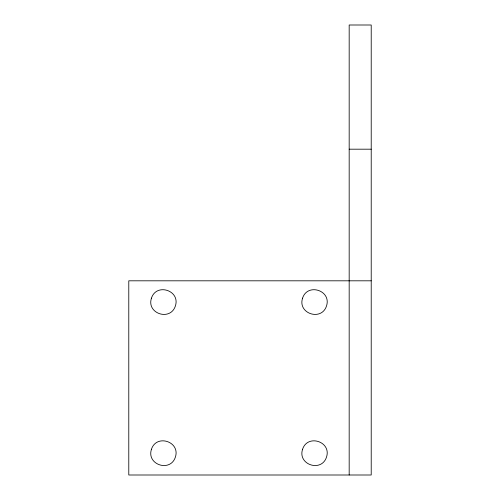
<?xml version="1.0" encoding="UTF-8"?>
<svg xmlns="http://www.w3.org/2000/svg" width="500" height="500" viewBox="0 0 500 500"><rect width="100%" height="100%" fill="white"/><g stroke="black" fill="none" stroke-linecap="round" stroke-linejoin="round"><path stroke-width="0.75" d="M349.175 149.188L371.213 149.188M371.213 280.812L128.787 280.812L128.787 475L371.213 475L371.213 25L349.175 25L349.175 475M151.444 298.169C146.319 313.669 170.431 321.5 175.394 305.956C180.519 290.456 156.4 282.619 151.444 298.169M151.444 449.294C146.319 464.794 170.431 472.625 175.394 457.081C180.519 441.581 156.4 433.744 151.444 449.294M302.562 298.169C297.444 313.669 321.556 321.5 326.519 305.956C331.644 290.456 307.525 282.619 302.562 298.169M302.562 449.294C297.444 464.794 321.556 472.625 326.519 457.081C331.644 441.581 307.525 433.744 302.562 449.294"/></g></svg>
